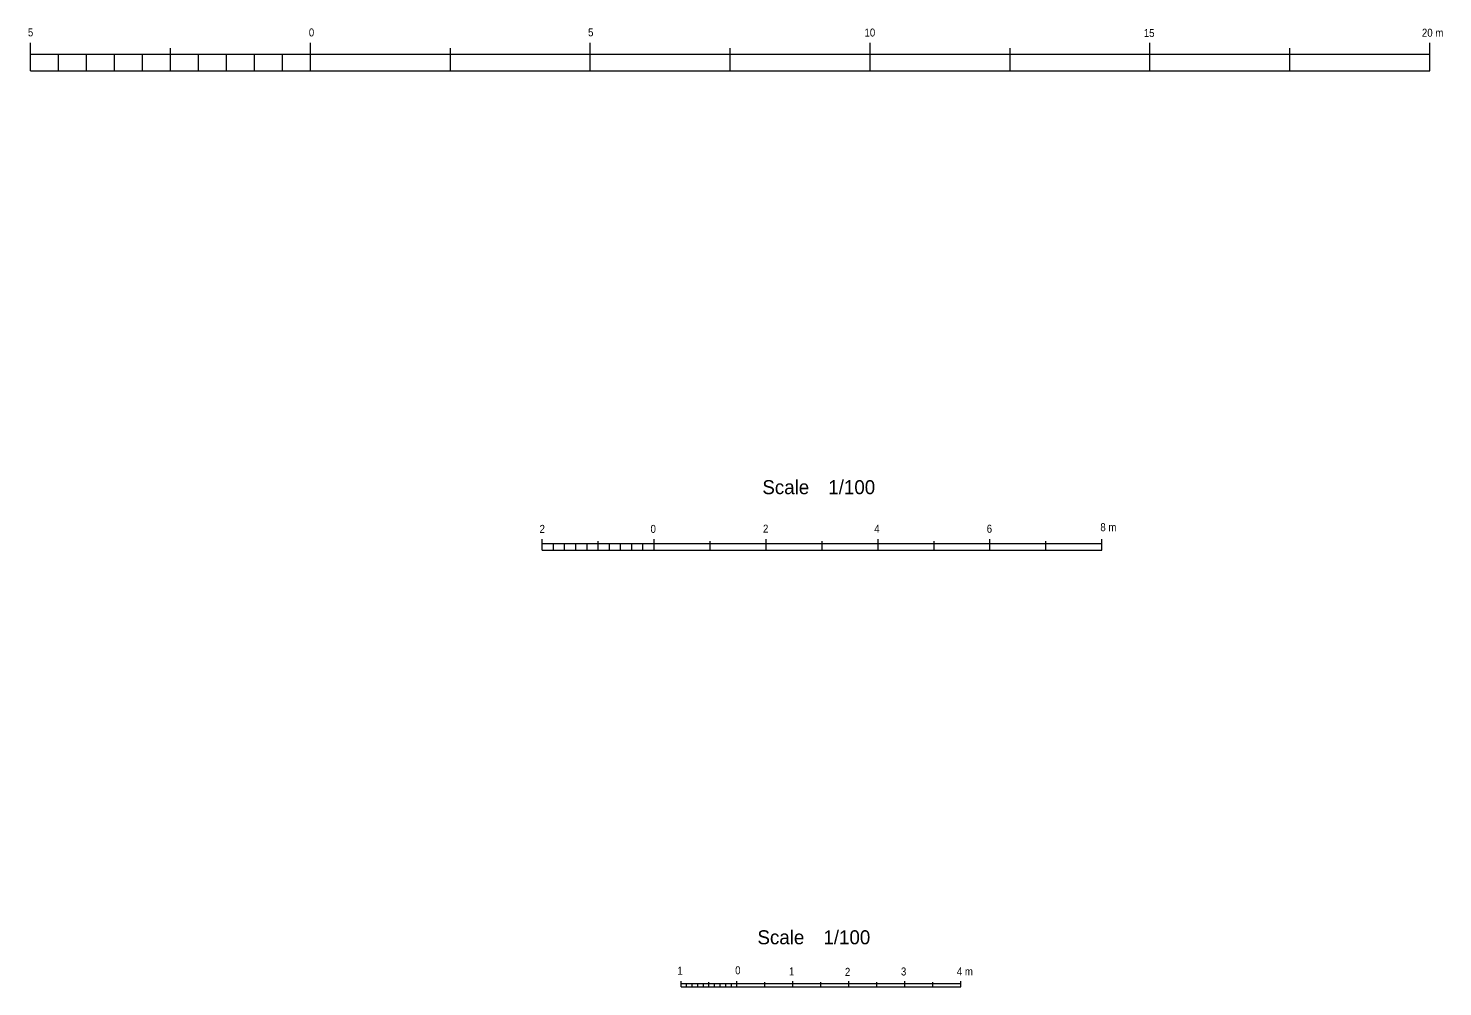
# Model space of a CAD drawing. Units: millimetres, scale not verified. Extents: x 13115 to 54963, y 15658 to 51600.
import ezdxf
from ezdxf.enums import TextEntityAlignment as Align

# ---------------------------------------------------------------- set-up
doc = ezdxf.new("R2010")
doc.units = ezdxf.units.MM
doc.header["$LTSCALE"] = 100
doc.linetypes.add('CHAIN_DOUBLE_DASH', pattern=[23.5, 12, -1.5, 3.5, -1.5, 3.5, -1.5])
doc.layers.add('0平面図-0通り芯', color=4, linetype='Continuous', lineweight=13)
doc.styles.add('MS-ゴシック-5.0-1.0', font='')
doc.styles.get('MS-ゴシック-5.0-1.0').set_extended_font_data('MS-ゴシック-5.0-1.0')

msp = doc.modelspace()

# ---------------------------------------------------------------- linework, layer by layer
at = {"layer": '0平面図-0通り芯'}
for p, q in [((29733.3, 32016.2), (29733.3, 32516.2)), ((29733.3, 32016.2), (29733.3, 32516.2)), ((32233.3, 32016.2), (32233.3, 32419.8)), ((34733.3, 32016.2), (34733.3, 32516.2)), ((37233.3, 32016.2), (37233.3, 32419.8)), ((39733.3, 32016.2), (39733.3, 32516.2)), ((42233.3, 32016.2), (42233.3, 32419.8)), ((44733.3, 32016.2), (44733.3, 32516.2)), ((44733.3, 32016.2), (44733.3, 32516.2)), ((47233.3, 32016.2), (47233.3, 32419.8)), ((49733.3, 32016.2), (49733.3, 32516.2)), ((52233.3, 32016.2), (52233.3, 32419.8)), ((54733.3, 32016.2), (54733.3, 32516.2)), ((29733.3, 32316.2), (54733.3, 32316.2)), ((30233.3, 32016.2), (30233.3, 32313.5)), ((30733.3, 32016.2), (30733.3, 32314.8)), ((31233.3, 32016.2), (31233.3, 32314.9)), ((31733.3, 32016.2), (31733.3, 32315.2)), ((32733.3, 32016.2), (32733.3, 32315)), ((33233.3, 32016.2), (33233.3, 32314)), ((33733.3, 32016.2), (33733.3, 32314.9)), ((34233.3, 32016.2), (34233.3, 32314.2)), ((38874.6, 23452.3), (38874.6, 23652.3)), ((38874.6, 23452.3), (38874.6, 23652.3)), ((38874.6, 23572.3), (48874.6, 23572.3)), ((39074.6, 23452.3), (39074.6, 23571.2)), ((39274.6, 23452.3), (39274.6, 23571.7)), ((39474.6, 23452.3), (39474.6, 23571.8)), ((39674.6, 23452.3), (39674.6, 23571.9)), ((39874.6, 23452.3), (39874.6, 23613.7)), ((40074.6, 23452.3), (40074.6, 23571.8)), ((40274.6, 23452.3), (40274.6, 23571.4)), ((40474.6, 23452.3), (40474.6, 23571.8)), ((40674.6, 23452.3), (40674.6, 23571.5)), ((40874.6, 23452.3), (40874.6, 23652.3)), ((41874.6, 23452.3), (41874.6, 23613.7)), ((42874.6, 23452.3), (42874.6, 23652.3)), ((43874.6, 23452.3), (43874.6, 23613.7)), ((44874.6, 23452.3), (44874.6, 23652.3)), ((44874.6, 23452.3), (44874.6, 23652.3)), ((45874.6, 23452.3), (45874.6, 23613.7)), ((46874.6, 23452.3), (46874.6, 23652.3)), ((47874.6, 23452.3), (47874.6, 23613.7)), ((48874.6, 23452.3), (48874.6, 23652.3)), ((41353.8, 15658.1), (41353.8, 15758.1)), ((41353.8, 15718.1), (46353.8, 15718.1)), ((41453.8, 15658.1), (41453.8, 15716.2)), ((41553.8, 15658.1), (41553.8, 15716.2)), ((41653.8, 15658.1), (41653.8, 15717.9)), ((41753.8, 15658.1), (41753.8, 15716.2)), ((41853.8, 15658.1), (41853.8, 15738.8)), ((41953.8, 15658.1), (41953.8, 15714.6)), ((42053.8, 15658.1), (42053.8, 15716.2)), ((42153.8, 15658.1), (42153.8, 15717.9)), ((42253.8, 15658.1), (42253.8, 15719.5)), ((42353.8, 15658.1), (42353.8, 15758.1)), ((42853.8, 15658.1), (42853.8, 15738.8)), ((43353.8, 15658.1), (43353.8, 15758.1)), ((43853.8, 15658.1), (43853.8, 15738.8)), ((43853.8, 15658.1), (43853.8, 15738.8)), ((43853.8, 15658.1), (43853.8, 15738.8)), ((43853.8, 15658.1), (43853.8, 15738.8)), ((44353.8, 15658.1), (44353.8, 15758.1)), ((44353.8, 15658.1), (44353.8, 15758.1)), ((44853.8, 15658.1), (44853.8, 15738.8)), ((45353.8, 15658.1), (45353.8, 15758.1)), ((45853.8, 15658.1), (45853.8, 15738.8)), ((46353.8, 15658.1), (46353.8, 15758.1)), ((41353.8, 15658.1), (46353.8, 15658.1))]:
    msp.add_line(p, q, dxfattribs=at)
at = {"layer": '0平面図-0通り芯', "color": 5}
for p, q in [((29733.3, 32016.2), (54733.3, 32016.2)), ((38874.6, 23452.3), (48874.6, 23452.3))]:
    msp.add_line(p, q, dxfattribs=at)
at = {"layer": '0平面図-0通り芯', "linetype": 'CHAIN_DOUBLE_DASH'}
msp.add_line((42853.8, 15658.1), (45853.8, 15658.1), dxfattribs=at)

# ---------------------------------------------------------------- texts
at = {"layer": '0平面図-0通り芯', "color": 7, "style": 'MS-ゴシック-5.0-1.0', "width": 0.9}
for s, p in [('5', (29684.8, 32589.2)), ('0', (34704.7, 32588.2)), ('5', (39693.4, 32590.3)), ('10', (44632.6, 32586)), ('15', (49622.7, 32578.2)), ('20 m', (54592.1, 32582.5)), ('2', (38826.9, 23720.7)), ('0', (40809.7, 23720.7)), ('2', (42818.4, 23724.3)), ('4', (44806.8, 23721.9)), ('6', (46816, 23723.2)), ('8 m', (48846.6, 23751.1)), ('1', (41288.2, 15828.3)), ('0', (42322, 15837)), ('1', (43282.4, 15815.5)), ('2', (44282.8, 15809)), ('3', (45283.1, 15815.5)), ('4 m', (46282.4, 15815.5))]:
    msp.add_text(s, height=143, dxfattribs=at).set_placement(p, align=Align.BOTTOM_LEFT)
at = {"layer": '0平面図-0通り芯', "color": 3, "style": 'MS-ゴシック-5.0-1.0'}
for p in [(42807.5, 24380.2), (42720.1, 16340.7)]:
    msp.add_text('Scale\u30001/100', height=250.2, dxfattribs=at).set_placement(p, align=Align.BOTTOM_LEFT)

doc.saveas('drawing.dxf')
